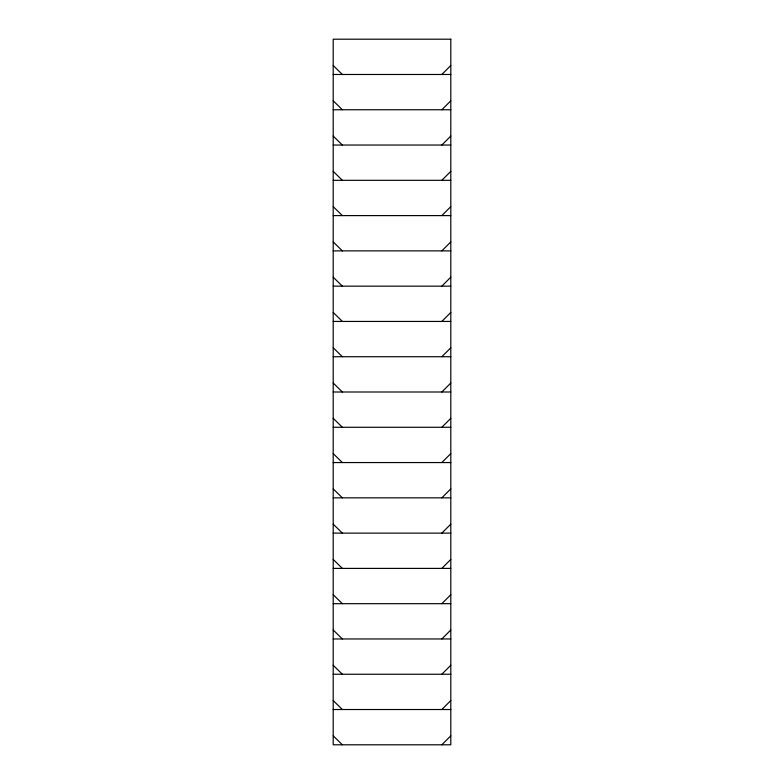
<?xml version="1.0" encoding="UTF-8"?>
<svg xmlns="http://www.w3.org/2000/svg" width="784" height="784" viewBox="0 0 784 784"><rect width="100%" height="100%" fill="white"/><g stroke="black" fill="none" stroke-linecap="round" stroke-linejoin="round"><path stroke-width="1.18" d="M441.833 74.48L450.8 65.513M441.833 109.76L450.8 100.793M441.833 145.04L450.8 136.073M441.833 180.32L450.8 171.353M441.833 215.6L450.8 206.633M441.833 250.88L450.8 241.913M441.833 286.16L450.8 277.193M441.833 321.44L450.8 312.473M441.833 356.72L450.8 347.753M441.833 392L450.8 383.033M441.833 427.28L450.8 418.313M441.833 462.56L450.8 453.593M441.833 497.84L450.8 488.873M441.833 533.12L450.8 524.153M441.833 568.4L450.8 559.433M441.833 603.68L450.8 594.713M441.833 638.96L450.8 629.993M441.833 674.24L450.8 665.273M441.833 709.52L450.8 700.553M441.833 744.8L450.8 735.833M333.2 74.48L450.8 74.48M333.2 109.76L450.8 109.76M333.2 145.04L450.8 145.04M333.2 180.32L450.8 180.32M333.2 215.6L450.8 215.6M333.2 250.88L450.8 250.88M333.2 286.16L450.8 286.16M333.2 321.44L450.8 321.44M333.2 356.72L450.8 356.72M333.2 392L450.8 392M333.2 427.28L450.8 427.28M333.2 462.56L450.8 462.56M333.2 497.84L450.8 497.84M333.2 533.12L450.8 533.12M333.2 568.4L450.8 568.4M333.2 603.68L450.8 603.68M333.2 638.96L450.8 638.96M333.2 674.24L450.8 674.24M333.2 709.52L450.8 709.52M333.2 65.513L342.363 74.48M333.2 100.793L342.363 109.76M333.2 136.073L342.363 145.04M333.2 171.353L342.363 180.32M333.2 206.633L342.363 215.6M333.2 241.913L342.363 250.88M333.2 277.193L342.363 286.16M333.2 312.473L342.363 321.44M333.2 347.753L342.363 356.72M333.2 383.033L342.363 392M333.2 418.313L342.363 427.28M333.2 453.593L342.363 462.56M333.2 488.873L342.363 497.84M333.2 524.153L342.363 533.12M333.2 559.433L342.363 568.4M333.2 594.713L342.363 603.68M333.2 629.993L342.363 638.96M333.2 665.273L342.363 674.24M333.2 700.553L342.363 709.52M333.2 735.833L342.363 744.8M450.8 39.2L333.2 39.2L333.2 744.8L450.8 744.8L450.8 39.2"/></g></svg>
